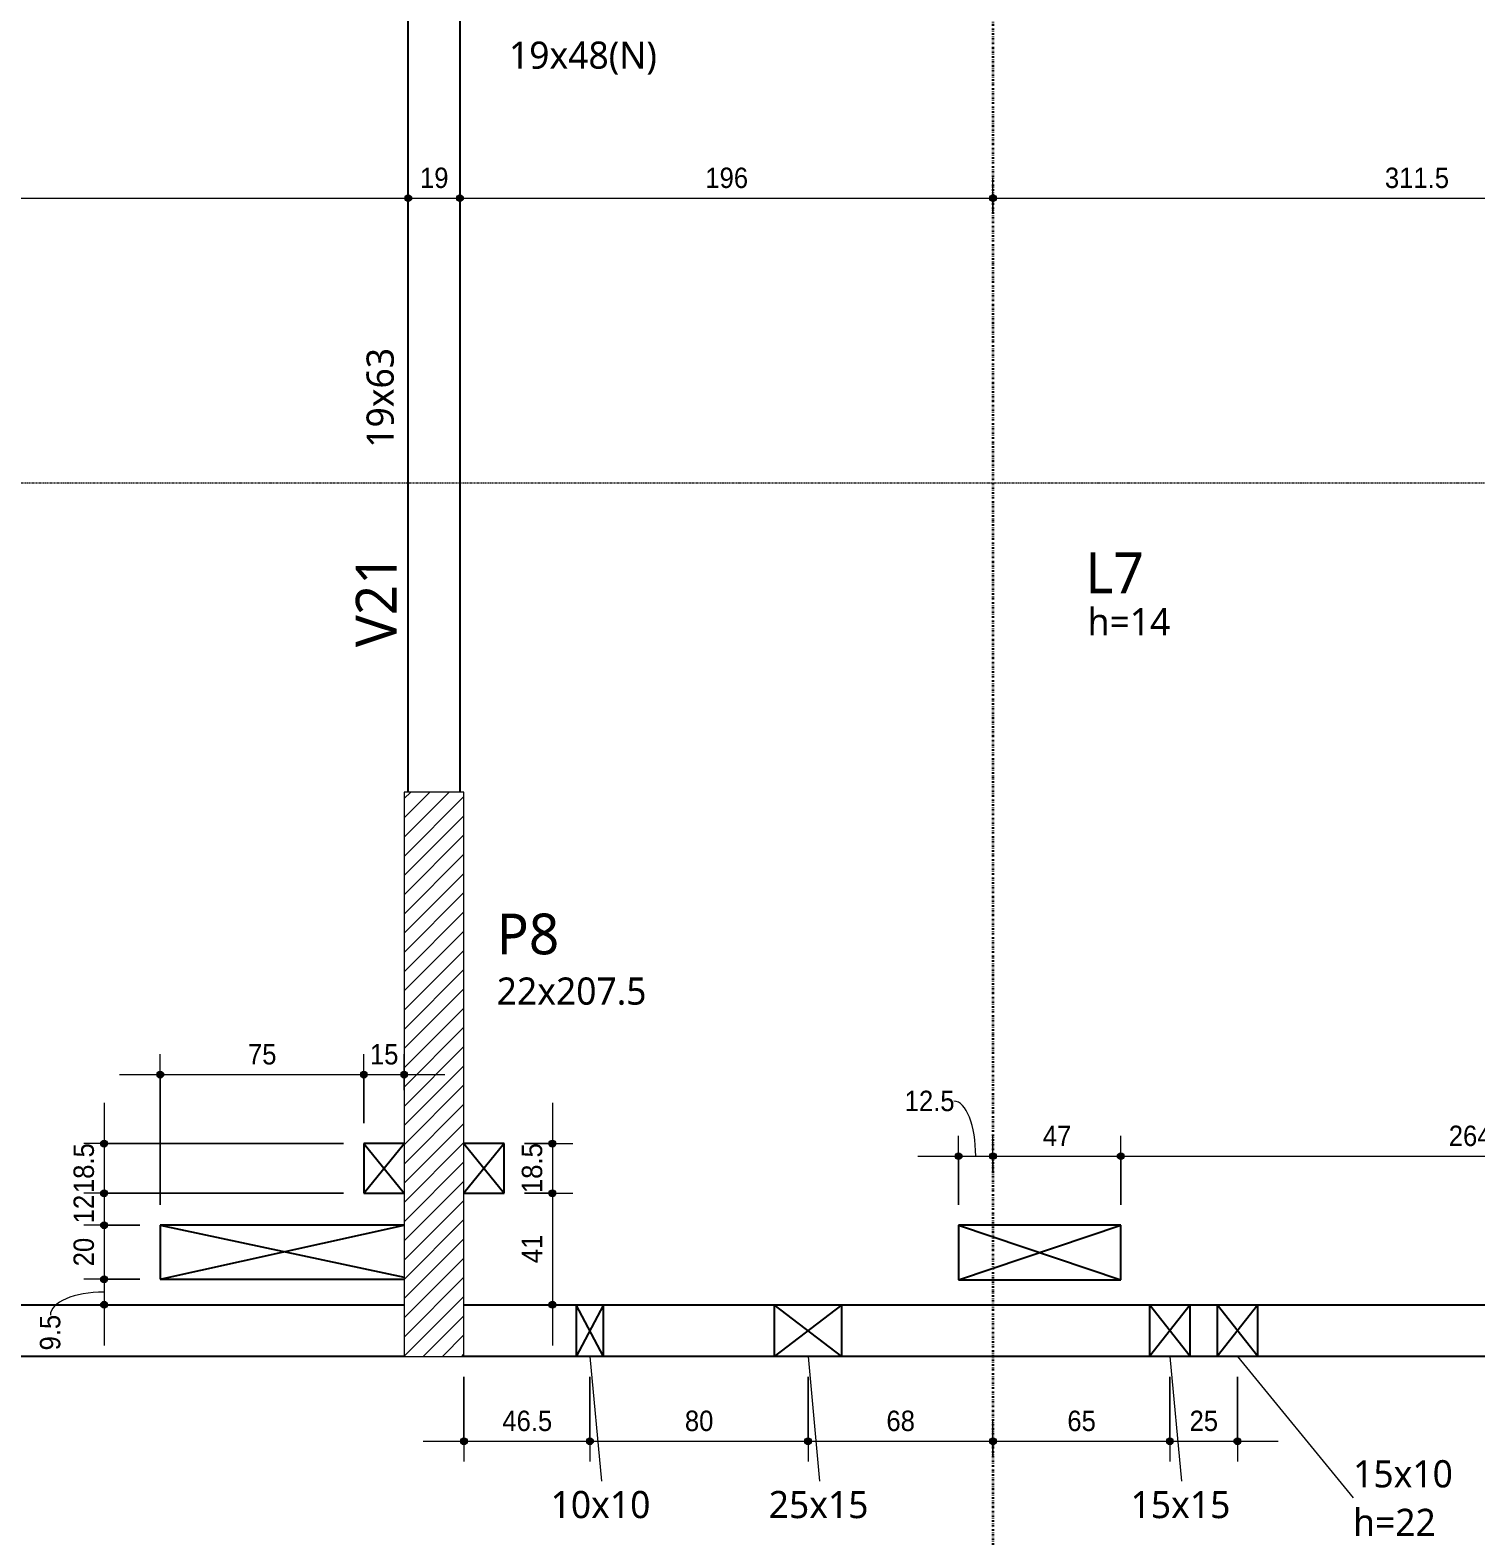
# Model space of a CAD drawing. Header units: centimetres. Extents: x -28 to 30806, y -3196 to 88064.
# Drawn here: x 1635 to 2167, y -93 to 461 of the extents above; entities that cross this region are included whole.
import ezdxf

# ---------------------------------------------------------------- set-up
doc = ezdxf.new("R2010")
doc.units = ezdxf.units.CM
for name, pattern in [('Centro de 6 mm', [1.32, 0.6, -0.24, 0.24, -0.24]), ('Dash dot', [1.5875, 0.635, -0.47625, 0, -0.47625]), ('Traço', [0.635, 0.3175, -0.3175])]:
    doc.linetypes.add(name, pattern=pattern)
for name, color, linetype, lineweight in [('A-ANNO-DIMS', 7, 'Continuous', 9), ('A-ANNO-DIMS-50', 7, 'Continuous', 9), ('A-DETL-GENF', 7, 'Continuous', 18), ('A-DETL-THIN', 7, 'Continuous', 25), ('A-FLOR', 7, 'Continuous', 25), ('A-FLOR-IDEN', 7, 'Continuous', 9), ('A-GENM', 7, 'Continuous', 25), ('A-GENM-HDLN', 7, 'Traço', 18), ('A-GENM-IDEN', 7, 'Continuous', 9), ('G-ANNO-SYMB', 7, 'Continuous', 9), ('S-BEAM', 7, 'Continuous', 25), ('S-BEAM-HDLN', 7, 'Traço', 25), ('S-BEAM-IDEN', 7, 'Continuous', 9), ('S-COLS-IDEN', 7, 'Continuous', 9), ('S-GRID', 7, 'Continuous', 9)]:
    doc.layers.add(name, color=color, linetype=linetype, lineweight=lineweight)
doc.layers.add('A-DETL', color=7, linetype='Continuous', lineweight=18, true_color=0x00a600)
doc.styles.add('Arial', font='arial.ttf', dxfattribs={"width": 0.9, "height": 7.5})
doc.styles.add('Gadugi_1', font='gadugi.ttf', dxfattribs={"height": 10})
doc.styles.add('Gadugi_2', font='gadugi.ttf', dxfattribs={"height": 15})
doc.dimstyles.new('PED_1_5mm_ESQ', dxfattribs={"dimscale": 30.48, "dimtxt": 7.651945, "dimasz": 0.328084, "dimexe": 0.246063, "dimexo": 0.246063, "dimgap": 0.049213, "dimtad": 1, "dimdec": 1, "dimrnd": 0.5, "dimdsep": 46, "dimtxsty": 'Arial', "dimblk1": 'DOTSMALL', "dimblk2": 'DOTSMALL', "dimsah": 1, "dimcen": 0.09, "dimdle": 0.492126, "dimazin": 0, "dimtfac": 1, "dimtdec": 4, "dimtix": 1, "dimtmove": 0, "dimatfit": 3, "dimfxl": 1, "dimtvp": 1, "dimtolj": 1, "dimtzin": 0, "dimarcsym": 2})
doc.dimstyles.new('PED_1_5mm_ESQ_2', dxfattribs={"dimscale": 30.48, "dimtxt": 7.651945, "dimasz": 0.328084, "dimexe": 0.246063, "dimexo": 0.246063, "dimgap": 0.049213, "dimtad": 1, "dimdec": 1, "dimrnd": 0.5, "dimdsep": 46, "dimtxsty": 'Arial', "dimblk1": 'DOTSMALL', "dimblk2": 'DOTSMALL', "dimsah": 1, "dimcen": 0.09, "dimdle": 0.492126, "dimazin": 0, "dimtfac": 1, "dimtdec": 4, "dimtix": 1, "dimtmove": 1, "dimatfit": 3, "dimfxl": 1, "dimtvp": 1, "dimtolj": 1, "dimtzin": 0, "dimarcsym": 2})

# ---------------------------------------------------------------- blocks, each defined once
blk = doc.blocks.new('PED_FURO_RETANGULAR_R04_2020 - 10x10x22-3536245-PL H 001 - FORMA DO BARRILETE')
at = {"layer": 'A-GENM-HDLN'}
for p, q in [((-5, 9.5), (5, -9.5)), ((-5, -9.5), (5, 9.5)), ((-5, -9.5), (-5, 9.5)), ((5, 9.5), (5, -9.5))]:
    blk.add_line(p, q, dxfattribs=at)
blk = doc.blocks.new('PED_FURO_RETANGULAR_R04_2020 - 25x15x29-3618377-PL H 001 - FORMA DO BARRILETE')
at = {"layer": 'A-GENM-HDLN'}
for p, q in [((-12.5, -9.5), (-12.5, 9.5)), ((-12.49, 9.5), (12.49, -9.5)), ((-12.49, -9.5), (12.49, 9.5)), ((12.5, 9.5), (12.5, -9.5))]:
    blk.add_line(p, q, dxfattribs=at)
blk = doc.blocks.new('PED_FURO_RETANGULAR_R04_2020 - 15x15x29-3491205-PL H 001 - FORMA DO BARRILETE')
at = {"layer": 'A-GENM-HDLN'}
for p, q in [((-7.5, 9.5), (7.5, -9.5)), ((-7.5, -9.5), (7.5, 9.5)), ((-7.5, -9.5), (-7.5, 9.5)), ((7.5, 9.5), (7.5, -9.5))]:
    blk.add_line(p, q, dxfattribs=at)
blk = doc.blocks.new('PED_FURO_RETANGULAR_R04_2020 - 15x10x22-3621887-PL H 001 - FORMA DO BARRILETE')
at = {"layer": 'A-GENM-HDLN'}
for p, q in [((-7.5, 9.5), (7.5, -9.5)), ((-7.5, -9.5), (7.5, 9.5)), ((-7.5, -9.5), (-7.5, 9.5)), ((7.5, 9.5), (7.5, -9.5))]:
    blk.add_line(p, q, dxfattribs=at)
blk = doc.blocks.new('DIMBLOCK5-PL H 001 - FORMA DO BARRILETE')
at = {"layer": 'A-ANNO-DIMS-50'}
h = blk.add_hatch(color=256, dxfattribs=at)
edge = h.paths.add_edge_path(flags=0)
edge.add_arc((1266.46, 399.02), 1.25, 0, 360)
h = blk.add_hatch(color=256, dxfattribs=at)
edge = h.paths.add_edge_path(flags=0)
edge.add_arc((1773.96, 399.02), 1.25, 0, 360)
for p, q in [((1266.46, 393.29), (1266.46, 406.52)), ((1773.96, 393.29), (1773.96, 406.52)), ((1266.46, 399.02), (1773.96, 399.02)), ((1266.46, 399.02), (1266.46, 393.29)), ((1773.96, 399.02), (1773.96, 393.29))]:
    blk.add_line(p, q, dxfattribs=at)
for centre in [(1266.46, 399.02), (1773.96, 399.02)]:
    blk.add_circle(centre, 1.25, dxfattribs=at)
at = {"layer": 'A-ANNO-DIMS-50', "color": 0, "insert": (1508.56, 410.26), "char_height": 7.5, "width": 27.9708, "attachment_point": 1, "line_spacing_factor": 0.941778, "style": 'Arial'}
blk.add_mtext('507.5', dxfattribs=at)
blk = doc.blocks.new('_DotSmall')
at = {"color": 0, "linetype": 'ByBlock', "const_width": 0.5}
blk.add_lwpolyline([(-0.0625, 0, 1), (0.0625, 0, 1)], format="xyb", close=True, dxfattribs=at)
blk = doc.blocks.new('DIMBLOCK6-PL H 001 - FORMA DO BARRILETE')
at = {"layer": 'A-ANNO-DIMS-50'}
h = blk.add_hatch(color=256, dxfattribs=at)
edge = h.paths.add_edge_path(flags=0)
edge.add_arc((1773.96, 399.02), 1.25, 0, 360)
h = blk.add_hatch(color=256, dxfattribs=at)
edge = h.paths.add_edge_path(flags=0)
edge.add_arc((1792.96, 399.02), 1.25, 0, 360)
for p, q in [((1773.96, 393.29), (1773.96, 406.52)), ((1792.96, 393.29), (1792.96, 406.52)), ((1773.96, 399.02), (1792.96, 399.02)), ((1773.96, 399.02), (1773.96, 393.29)), ((1792.96, 399.02), (1792.96, 393.29))]:
    blk.add_line(p, q, dxfattribs=at)
for centre in [(1773.96, 399.02), (1792.96, 399.02)]:
    blk.add_circle(centre, 1.25, dxfattribs=at)
at = {"layer": 'A-ANNO-DIMS-50', "color": 0, "insert": (1778.28, 410.26), "char_height": 7.5, "width": 12.4315, "attachment_point": 1, "line_spacing_factor": 0.941778, "style": 'Arial'}
blk.add_mtext('19', dxfattribs=at)
blk = doc.blocks.new('DIMBLOCK7-PL H 001 - FORMA DO BARRILETE')
at = {"layer": 'A-ANNO-DIMS-50'}
h = blk.add_hatch(color=256, dxfattribs=at)
edge = h.paths.add_edge_path(flags=0)
edge.add_arc((1792.96, 399.02), 1.25, 0, 360)
h = blk.add_hatch(color=256, dxfattribs=at)
edge = h.paths.add_edge_path(flags=0)
edge.add_arc((1988.97, 399.02), 1.25, 0, 360)
for p, q in [((1792.96, 393.29), (1792.96, 406.52)), ((1988.97, 393.29), (1988.97, 406.52)), ((1792.96, 399.02), (1988.97, 399.02)), ((1792.96, 399.02), (1792.96, 393.29)), ((1988.97, 399.02), (1988.97, 393.29))]:
    blk.add_line(p, q, dxfattribs=at)
for centre in [(1792.96, 399.02), (1988.97, 399.02)]:
    blk.add_circle(centre, 1.25, dxfattribs=at)
at = {"layer": 'A-ANNO-DIMS-50', "color": 0, "insert": (1883.19, 410.26), "char_height": 7.5, "width": 18.6472, "attachment_point": 1, "line_spacing_factor": 0.941778, "style": 'Arial'}
blk.add_mtext('196', dxfattribs=at)
blk = doc.blocks.new('DIMBLOCK8-PL H 001 - FORMA DO BARRILETE')
at = {"layer": 'A-ANNO-DIMS-50'}
h = blk.add_hatch(color=256, dxfattribs=at)
edge = h.paths.add_edge_path(flags=0)
edge.add_arc((1988.97, 399.02), 1.25, 0, 360)
h = blk.add_hatch(color=256, dxfattribs=at)
edge = h.paths.add_edge_path(flags=0)
edge.add_arc((2300.46, 399.02), 1.25, 0, 360)
for p, q in [((1988.97, 393.29), (1988.97, 406.52)), ((2300.46, 393.29), (2300.46, 406.52)), ((1988.97, 399.02), (2300.46, 399.02)), ((1988.97, 399.02), (1988.97, 393.29)), ((2300.46, 399.02), (2300.46, 393.29))]:
    blk.add_line(p, q, dxfattribs=at)
for centre in [(1988.97, 399.02), (2300.46, 399.02)]:
    blk.add_circle(centre, 1.25, dxfattribs=at)
at = {"layer": 'A-ANNO-DIMS-50', "color": 0, "insert": (2133.06, 410.26), "char_height": 7.5, "width": 27.9708, "attachment_point": 1, "line_spacing_factor": 0.941778, "style": 'Arial'}
blk.add_mtext('311.5', dxfattribs=at)
blk = doc.blocks.new('DIMBLOCK88-PL H 001 - FORMA DO BARRILETE')
at = {"layer": 'A-ANNO-DIMS-50'}
h = blk.add_hatch(color=256, dxfattribs=at)
edge = h.paths.add_edge_path(flags=0)
edge.add_arc((1794.46, -58.05), 1.25, 0, 360)
h = blk.add_hatch(color=256, dxfattribs=at)
edge = h.paths.add_edge_path(flags=0)
edge.add_arc((1840.76, -58.05), 1.25, 0, 360)
for p, q in [((1794.46, -34.37), (1794.46, -65.55)), ((1794.46, -58.05), (1794.46, -34.37)), ((1840.76, -34.38), (1840.76, -65.55)), ((1840.76, -58.05), (1840.76, -34.38)), ((1779.46, -58.05), (1840.76, -58.05))]:
    blk.add_line(p, q, dxfattribs=at)
for centre in [(1794.46, -58.05), (1840.76, -58.05)]:
    blk.add_circle(centre, 1.25, dxfattribs=at)
at = {"layer": 'A-ANNO-DIMS-50', "color": 0, "insert": (1808.55, -46.81), "char_height": 7.5, "width": 21.7551, "attachment_point": 1, "line_spacing_factor": 0.941778, "style": 'Arial'}
blk.add_mtext('46.5', dxfattribs=at)
blk = doc.blocks.new('DIMBLOCK89-PL H 001 - FORMA DO BARRILETE')
at = {"layer": 'A-ANNO-DIMS-50'}
h = blk.add_hatch(color=256, dxfattribs=at)
edge = h.paths.add_edge_path(flags=0)
edge.add_arc((1840.76, -58.05), 1.25, 0, 360)
h = blk.add_hatch(color=256, dxfattribs=at)
edge = h.paths.add_edge_path(flags=0)
edge.add_arc((1920.95, -58.05), 1.25, 0, 360)
for p, q in [((1840.76, -34.38), (1840.76, -65.55)), ((1840.76, -58.05), (1840.76, -34.38)), ((1920.95, -34.38), (1920.95, -65.55)), ((1920.95, -58.05), (1920.95, -34.38)), ((1840.76, -58.05), (1920.95, -58.05))]:
    blk.add_line(p, q, dxfattribs=at)
for centre in [(1840.76, -58.05), (1920.95, -58.05)]:
    blk.add_circle(centre, 1.25, dxfattribs=at)
at = {"layer": 'A-ANNO-DIMS-50', "color": 0, "insert": (1875.68, -46.81), "char_height": 7.5, "width": 12.4315, "attachment_point": 1, "line_spacing_factor": 0.941778, "style": 'Arial'}
blk.add_mtext('80', dxfattribs=at)
blk = doc.blocks.new('DIMBLOCK90-PL H 001 - FORMA DO BARRILETE')
at = {"layer": 'A-ANNO-DIMS-50'}
h = blk.add_hatch(color=256, dxfattribs=at)
edge = h.paths.add_edge_path(flags=0)
edge.add_arc((1920.95, -58.05), 1.25, 0, 360)
h = blk.add_hatch(color=256, dxfattribs=at)
edge = h.paths.add_edge_path(flags=0)
edge.add_arc((1988.97, -58.05), 1.25, 0, 360)
for p, q in [((1920.95, -34.38), (1920.95, -65.55)), ((1920.95, -58.05), (1920.95, -34.38)), ((1988.97, -63.78), (1988.97, -50.55)), ((1920.95, -58.05), (1988.97, -58.05)), ((1988.97, -58.05), (1988.97, -63.78))]:
    blk.add_line(p, q, dxfattribs=at)
for centre in [(1920.95, -58.05), (1988.97, -58.05)]:
    blk.add_circle(centre, 1.25, dxfattribs=at)
at = {"layer": 'A-ANNO-DIMS-50', "color": 0, "insert": (1949.78, -46.81), "char_height": 7.5, "width": 12.4315, "attachment_point": 1, "line_spacing_factor": 0.941778, "style": 'Arial'}
blk.add_mtext('68', dxfattribs=at)
blk = doc.blocks.new('DIMBLOCK91-PL H 001 - FORMA DO BARRILETE')
at = {"layer": 'A-ANNO-DIMS-50'}
h = blk.add_hatch(color=256, dxfattribs=at)
edge = h.paths.add_edge_path(flags=0)
edge.add_arc((1988.97, -58.05), 1.25, 0, 360)
h = blk.add_hatch(color=256, dxfattribs=at)
edge = h.paths.add_edge_path(flags=0)
edge.add_arc((2054, -58.05), 1.25, 0, 360)
for p, q in [((2054, -34.38), (2054, -65.55)), ((2054, -58.05), (2054, -34.38)), ((1988.97, -63.78), (1988.97, -50.55)), ((1988.97, -58.05), (2054, -58.05)), ((1988.97, -58.05), (1988.97, -63.78))]:
    blk.add_line(p, q, dxfattribs=at)
for centre in [(1988.97, -58.05), (2054, -58.05)]:
    blk.add_circle(centre, 1.25, dxfattribs=at)
at = {"layer": 'A-ANNO-DIMS-50', "color": 0, "insert": (2016.31, -46.81), "char_height": 7.5, "width": 12.4315, "attachment_point": 1, "line_spacing_factor": 0.941778, "style": 'Arial'}
blk.add_mtext('65', dxfattribs=at)
blk = doc.blocks.new('DIMBLOCK92-PL H 001 - FORMA DO BARRILETE')
at = {"layer": 'A-ANNO-DIMS-50'}
h = blk.add_hatch(color=256, dxfattribs=at)
edge = h.paths.add_edge_path(flags=0)
edge.add_arc((2054, -58.05), 1.25, 0, 360)
h = blk.add_hatch(color=256, dxfattribs=at)
edge = h.paths.add_edge_path(flags=0)
edge.add_arc((2078.84, -58.05), 1.25, 0, 360)
for p, q in [((2054, -34.38), (2054, -65.55)), ((2054, -58.05), (2054, -34.38)), ((2078.84, -34.38), (2078.84, -65.55)), ((2078.84, -58.05), (2078.84, -34.38)), ((2054, -58.05), (2093.84, -58.05))]:
    blk.add_line(p, q, dxfattribs=at)
for centre in [(2054, -58.05), (2078.84, -58.05)]:
    blk.add_circle(centre, 1.25, dxfattribs=at)
at = {"layer": 'A-ANNO-DIMS-50', "color": 0, "insert": (2061.24, -46.81), "char_height": 7.5, "width": 12.4315, "attachment_point": 1, "line_spacing_factor": 0.941778, "style": 'Arial'}
blk.add_mtext('25', dxfattribs=at)
blk = doc.blocks.new('DIMBLOCK93-PL H 001 - FORMA DO BARRILETE')
at = {"layer": 'A-ANNO-DIMS-50'}
h = blk.add_hatch(color=256, dxfattribs=at)
edge = h.paths.add_edge_path(flags=0)
edge.add_arc((1662.13, 51.37), 1.25, 0, 360)
h = blk.add_hatch(color=256, dxfattribs=at)
edge = h.paths.add_edge_path(flags=0)
edge.add_arc((1662.13, 33.12), 1.25, 0, 360)
for p, q in [((1662.13, 66.37), (1662.13, 33.12)), ((1750.14, 51.37), (1654.63, 51.37)), ((1662.13, 51.37), (1750.14, 51.37)), ((1750.14, 33.12), (1654.63, 33.12)), ((1662.13, 33.12), (1750.14, 33.12))]:
    blk.add_line(p, q, dxfattribs=at)
for centre in [(1662.13, 51.37), (1662.13, 33.12)]:
    blk.add_circle(centre, 1.25, dxfattribs=at)
at = {"layer": 'A-ANNO-DIMS-50', "color": 0, "insert": (1650.89, 33.18), "char_height": 7.5, "width": 21.7551, "attachment_point": 1, "rotation": 90, "line_spacing_factor": 0.941778, "style": 'Arial'}
blk.add_mtext('18.5', dxfattribs=at)
blk = doc.blocks.new('DIMBLOCK94-PL H 001 - FORMA DO BARRILETE')
at = {"layer": 'A-ANNO-DIMS-50'}
h = blk.add_hatch(color=256, dxfattribs=at)
edge = h.paths.add_edge_path(flags=0)
edge.add_arc((1662.13, 33.12), 1.25, 0, 360)
h = blk.add_hatch(color=256, dxfattribs=at)
edge = h.paths.add_edge_path(flags=0)
edge.add_arc((1662.13, 21.37), 1.25, 0, 360)
for p, q in [((1750.14, 33.12), (1654.63, 33.12)), ((1662.13, 33.12), (1662.13, 21.37)), ((1662.13, 33.12), (1750.14, 33.12)), ((1675.27, 21.37), (1654.63, 21.37)), ((1662.13, 21.37), (1675.27, 21.37))]:
    blk.add_line(p, q, dxfattribs=at)
for centre in [(1662.13, 33.12), (1662.13, 21.37)]:
    blk.add_circle(centre, 1.25, dxfattribs=at)
at = {"layer": 'A-ANNO-DIMS-50', "color": 0, "insert": (1650.89, 22.06), "char_height": 7.5, "width": 12.4315, "attachment_point": 1, "rotation": 90, "line_spacing_factor": 0.941778, "style": 'Arial'}
blk.add_mtext('12', dxfattribs=at)
blk = doc.blocks.new('DIMBLOCK95-PL H 001 - FORMA DO BARRILETE')
at = {"layer": 'A-ANNO-DIMS-50'}
h = blk.add_hatch(color=256, dxfattribs=at)
edge = h.paths.add_edge_path(flags=0)
edge.add_arc((1662.13, 21.37), 1.25, 0, 360)
h = blk.add_hatch(color=256, dxfattribs=at)
edge = h.paths.add_edge_path(flags=0)
edge.add_arc((1662.13, 1.49), 1.25, 0, 360)
for p, q in [((1675.27, 21.37), (1654.63, 21.37)), ((1662.13, 21.37), (1662.13, 1.49)), ((1662.13, 21.37), (1675.27, 21.37)), ((1675.27, 1.49), (1654.63, 1.49)), ((1662.13, 1.49), (1675.27, 1.49))]:
    blk.add_line(p, q, dxfattribs=at)
for centre in [(1662.13, 21.37), (1662.13, 1.49)]:
    blk.add_circle(centre, 1.25, dxfattribs=at)
at = {"layer": 'A-ANNO-DIMS-50', "color": 0, "insert": (1650.89, 6.25), "char_height": 7.5, "width": 12.4315, "attachment_point": 1, "rotation": 90, "line_spacing_factor": 0.941778, "style": 'Arial'}
blk.add_mtext('20', dxfattribs=at)
blk = doc.blocks.new('DIMBLOCK96-PL H 001 - FORMA DO BARRILETE')
at = {"layer": 'A-ANNO-DIMS-50'}
h = blk.add_hatch(color=256, dxfattribs=at)
edge = h.paths.add_edge_path(flags=0)
edge.add_arc((1662.13, 1.49), 1.25, 0, 360)
h = blk.add_hatch(color=256, dxfattribs=at)
edge = h.paths.add_edge_path(flags=0)
edge.add_arc((1662.13, -7.88), 1.25, 0, 360)
for p, q in [((1675.27, 1.49), (1654.63, 1.49)), ((1662.13, 1.49), (1662.13, -22.88)), ((1662.13, 1.49), (1675.27, 1.49)), ((1656.4, -7.88), (1669.63, -7.88)), ((1662.13, -7.88), (1656.4, -7.88))]:
    blk.add_line(p, q, dxfattribs=at)
for centre in [(1662.13, 1.49), (1662.13, -7.88)]:
    blk.add_circle(centre, 1.25, dxfattribs=at)
blk.add_ellipse((1662.13, -11.72), major_axis=(-19.75, 0), ratio=0.431783, start_param=4.712389, end_param=6.283185, dxfattribs=at)
at = {"layer": 'A-ANNO-DIMS-50', "color": 0, "insert": (1638.53, -24.67), "char_height": 7.5, "width": 15.5393, "attachment_point": 1, "rotation": 90, "line_spacing_factor": 0.941778, "style": 'Arial'}
blk.add_mtext('9.5', dxfattribs=at)
blk = doc.blocks.new('DIMBLOCK97-PL H 001 - FORMA DO BARRILETE')
at = {"layer": 'A-ANNO-DIMS-50'}
h = blk.add_hatch(color=256, dxfattribs=at)
edge = h.paths.add_edge_path(flags=0)
edge.add_arc((1682.77, 76.76), 1.25, 0, 360)
h = blk.add_hatch(color=256, dxfattribs=at)
edge = h.paths.add_edge_path(flags=0)
edge.add_arc((1757.64, 76.76), 1.25, 0, 360)
for p, q in [((1682.77, 28.87), (1682.77, 84.26)), ((1757.64, 58.87), (1757.64, 84.26)), ((1667.77, 76.76), (1757.64, 76.76)), ((1682.77, 76.76), (1682.77, 28.87)), ((1757.64, 76.76), (1757.64, 58.87))]:
    blk.add_line(p, q, dxfattribs=at)
for centre in [(1682.77, 76.76), (1757.64, 76.76)]:
    blk.add_circle(centre, 1.25, dxfattribs=at)
at = {"layer": 'A-ANNO-DIMS-50', "color": 0, "insert": (1715.03, 87.99), "char_height": 7.5, "width": 12.4315, "attachment_point": 1, "line_spacing_factor": 0.941778, "style": 'Arial'}
blk.add_mtext('75', dxfattribs=at)
blk = doc.blocks.new('DIMBLOCK98-PL H 001 - FORMA DO BARRILETE')
at = {"layer": 'A-ANNO-DIMS-50'}
h = blk.add_hatch(color=256, dxfattribs=at)
edge = h.paths.add_edge_path(flags=0)
edge.add_arc((1757.64, 76.76), 1.25, 0, 360)
h = blk.add_hatch(color=256, dxfattribs=at)
edge = h.paths.add_edge_path(flags=0)
edge.add_arc((1772.46, 76.76), 1.25, 0, 360)
for p, q in [((1757.64, 58.87), (1757.64, 84.26)), ((1772.46, 71.02), (1772.46, 84.26)), ((1757.64, 76.76), (1787.46, 76.76)), ((1757.64, 76.76), (1757.64, 58.87)), ((1772.46, 76.76), (1772.46, 71.02))]:
    blk.add_line(p, q, dxfattribs=at)
for centre in [(1757.64, 76.76), (1772.46, 76.76)]:
    blk.add_circle(centre, 1.25, dxfattribs=at)
at = {"layer": 'A-ANNO-DIMS-50', "color": 0, "insert": (1759.87, 87.99), "char_height": 7.5, "width": 12.4315, "attachment_point": 1, "line_spacing_factor": 0.941778, "style": 'Arial'}
blk.add_mtext('15', dxfattribs=at)
blk = doc.blocks.new('DIMBLOCK99-PL H 001 - FORMA DO BARRILETE')
at = {"layer": 'A-ANNO-DIMS-50'}
h = blk.add_hatch(color=256, dxfattribs=at)
edge = h.paths.add_edge_path(flags=0)
edge.add_arc((1826.95, 51.37), 1.25, 0, 360)
h = blk.add_hatch(color=256, dxfattribs=at)
edge = h.paths.add_edge_path(flags=0)
edge.add_arc((1826.95, 33.12), 1.25, 0, 360)
for p, q in [((1826.95, 66.37), (1826.95, 33.12)), ((1816.77, 51.37), (1834.45, 51.37)), ((1826.95, 51.37), (1816.77, 51.37)), ((1816.77, 33.12), (1834.45, 33.12)), ((1826.95, 33.12), (1816.77, 33.12))]:
    blk.add_line(p, q, dxfattribs=at)
for centre in [(1826.95, 51.37), (1826.95, 33.12)]:
    blk.add_circle(centre, 1.25, dxfattribs=at)
at = {"layer": 'A-ANNO-DIMS-50', "color": 0, "insert": (1815.71, 33.18), "char_height": 7.5, "width": 21.7551, "attachment_point": 1, "rotation": 90, "line_spacing_factor": 0.941778, "style": 'Arial'}
blk.add_mtext('18.5', dxfattribs=at)
blk = doc.blocks.new('DIMBLOCK100-PL H 001 - FORMA DO BARRILETE')
at = {"layer": 'A-ANNO-DIMS-50'}
h = blk.add_hatch(color=256, dxfattribs=at)
edge = h.paths.add_edge_path(flags=0)
edge.add_arc((1826.95, 33.12), 1.25, 0, 360)
h = blk.add_hatch(color=256, dxfattribs=at)
edge = h.paths.add_edge_path(flags=0)
edge.add_arc((1826.95, -7.88), 1.25, 0, 360)
for p, q in [((1816.77, 33.12), (1834.45, 33.12)), ((1826.95, 33.12), (1816.77, 33.12)), ((1826.95, 33.12), (1826.95, -22.88)), ((1821.22, -7.88), (1834.45, -7.88)), ((1826.95, -7.88), (1821.22, -7.88))]:
    blk.add_line(p, q, dxfattribs=at)
for centre in [(1826.95, 33.12), (1826.95, -7.88)]:
    blk.add_circle(centre, 1.25, dxfattribs=at)
at = {"layer": 'A-ANNO-DIMS-50', "color": 0, "insert": (1815.71, 7.44), "char_height": 7.5, "width": 12.4315, "attachment_point": 1, "rotation": 90, "line_spacing_factor": 0.941778, "style": 'Arial'}
blk.add_mtext('41', dxfattribs=at)
blk = doc.blocks.new('DIMBLOCK101-PL H 001 - FORMA DO BARRILETE')
at = {"layer": 'A-ANNO-DIMS-50'}
h = blk.add_hatch(color=256, dxfattribs=at)
edge = h.paths.add_edge_path(flags=0)
edge.add_arc((1976.32, 46.76), 1.25, 0, 360)
h = blk.add_hatch(color=256, dxfattribs=at)
edge = h.paths.add_edge_path(flags=0)
edge.add_arc((1988.97, 46.76), 1.25, 0, 360)
for p, q in [((1976.32, 28.86), (1976.32, 54.26)), ((1988.97, 41.02), (1988.97, 54.26)), ((1961.32, 46.76), (1988.97, 46.76)), ((1976.32, 46.76), (1976.32, 28.86)), ((1988.97, 46.76), (1988.97, 41.02))]:
    blk.add_line(p, q, dxfattribs=at)
for centre in [(1976.32, 46.76), (1988.97, 46.76)]:
    blk.add_circle(centre, 1.25, dxfattribs=at)
blk.add_ellipse((1974.62, 46.76), major_axis=(0, 20.22), ratio=0.396556, start_param=4.712389, end_param=6.283185, dxfattribs=at)
at = {"layer": 'A-ANNO-DIMS-50', "color": 0, "insert": (1956.49, 70.83), "char_height": 7.5, "width": 21.7551, "attachment_point": 1, "line_spacing_factor": 0.941778, "style": 'Arial'}
blk.add_mtext('12.5', dxfattribs=at)
blk = doc.blocks.new('DIMBLOCK102-PL H 001 - FORMA DO BARRILETE')
at = {"layer": 'A-ANNO-DIMS-50'}
h = blk.add_hatch(color=256, dxfattribs=at)
edge = h.paths.add_edge_path(flags=0)
edge.add_arc((1988.97, 46.76), 1.25, 0, 360)
h = blk.add_hatch(color=256, dxfattribs=at)
edge = h.paths.add_edge_path(flags=0)
edge.add_arc((2035.95, 46.76), 1.25, 0, 360)
for p, q in [((1988.97, 41.02), (1988.97, 54.26)), ((2035.95, 28.86), (2035.95, 54.26)), ((1988.97, 46.76), (2035.95, 46.76)), ((1988.97, 46.76), (1988.97, 41.02)), ((2035.95, 46.76), (2035.95, 28.86))]:
    blk.add_line(p, q, dxfattribs=at)
for centre in [(1988.97, 46.76), (2035.95, 46.76)]:
    blk.add_circle(centre, 1.25, dxfattribs=at)
at = {"layer": 'A-ANNO-DIMS-50', "color": 0, "insert": (2007.28, 57.99), "char_height": 7.5, "width": 12.4315, "attachment_point": 1, "line_spacing_factor": 0.941778, "style": 'Arial'}
blk.add_mtext('47', dxfattribs=at)
blk = doc.blocks.new('DIMBLOCK103-PL H 001 - FORMA DO BARRILETE')
at = {"layer": 'A-ANNO-DIMS-50'}
h = blk.add_hatch(color=256, dxfattribs=at)
edge = h.paths.add_edge_path(flags=0)
edge.add_arc((2035.95, 46.76), 1.25, 0, 360)
h = blk.add_hatch(color=256, dxfattribs=at)
edge = h.paths.add_edge_path(flags=0)
edge.add_arc((2300.46, 46.76), 1.25, 0, 360)
for p, q in [((2035.95, 28.86), (2035.95, 54.26)), ((2300.46, 41.02), (2300.46, 54.26)), ((2035.95, 46.76), (2315.46, 46.76)), ((2035.95, 46.76), (2035.95, 28.86)), ((2300.46, 46.76), (2300.46, 41.02))]:
    blk.add_line(p, q, dxfattribs=at)
for centre in [(2035.95, 46.76), (2300.46, 46.76)]:
    blk.add_circle(centre, 1.25, dxfattribs=at)
at = {"layer": 'A-ANNO-DIMS-50', "color": 0, "insert": (2156.55, 57.99), "char_height": 7.5, "width": 27.9708, "attachment_point": 1, "line_spacing_factor": 0.941778, "style": 'Arial'}
blk.add_mtext('264.5', dxfattribs=at)

msp = doc.modelspace()

# ---------------------------------------------------------------- hatches: boundary and pattern name
at = {"layer": 'A-DETL-GENF', "true_color": 0x808080}
h = msp.add_hatch(dxfattribs=at)
h.set_pattern_fill('FP_1', color=8, style=0, pattern_type=2)
h.set_pattern_definition([(45, (2647.826, 0), (-3.535534, 3.535534), [])])
h.paths.add_polyline_path([(1425.96, -421.88), (1425.96, -181.88), (1406.96, -181.88), (1406.96, -421.88)], flags=0)
h.paths.add_polyline_path([(2124.96, -421.88), (2143.96, -421.88), (2143.96, -181.88), (2124.96, -181.88), (2124.96, -338.86)], flags=0)
h.paths.add_polyline_path([(1794.46, -26.88), (1794.46, 180.65), (1772.46, 180.63), (1772.46, -26.88), (1792.96, -26.88)], flags=0)

# ---------------------------------------------------------------- linework, layer by layer
at = {"layer": 'A-DETL', "color": 7}
for p, q in [((1794.46, 180.65), (1772.46, 180.65)), ((1772.46, 180.65), (1772.46, -26.88)), ((1794.46, -26.88), (1794.46, 180.65)), ((1772.46, -26.88), (1794.46, -26.88))]:
    msp.add_line(p, q, dxfattribs=at)
at = {"layer": 'A-DETL-THIN'}
for p, q in [((1757.64, 33.12), (1772.46, 51.37)), ((1757.64, 51.37), (1772.46, 33.12)), ((1809.27, 51.37), (1794.45, 33.12)), ((1794.46, 51.37), (1809.27, 33.13)), ((1682.77, 1.49), (1772.46, 21.37)), ((1682.77, 21.37), (1772.46, 2.31)), ((1976.32, 21.36), (2035.95, 1.28)), ((1976.32, 1.28), (2035.95, 21.36)), ((1845.76, -7.88), (1835.76, -26.88)), ((1845.76, -26.88), (1835.76, -7.88)), ((1933.45, -7.88), (1908.45, -26.88)), ((1933.45, -26.88), (1908.45, -7.88)), ((2061.5, -7.88), (2046.5, -26.88)), ((2061.5, -26.88), (2046.5, -7.88)), ((2086.34, -7.88), (2071.34, -26.88)), ((2086.34, -26.88), (2071.34, -7.88))]:
    msp.add_line(p, q, dxfattribs=at)
at = {"layer": 'A-FLOR'}
for p, q in [((1772.46, 51.37), (1757.64, 51.37)), ((1757.64, 51.37), (1757.64, 33.12)), ((1809.27, 51.37), (1794.46, 51.37)), ((1809.27, 33.12), (1809.27, 51.37)), ((1757.64, 33.12), (1772.46, 33.12)), ((1794.46, 33.12), (1809.27, 33.12)), ((1772.46, 21.37), (1682.77, 21.37)), ((1682.77, 21.37), (1682.77, 1.49)), ((2035.95, 21.36), (1976.32, 21.36)), ((1976.32, 21.36), (1976.32, 1.28)), ((2035.95, 1.28), (2035.95, 21.36)), ((1682.77, 1.49), (1772.46, 1.49)), ((1976.32, 1.28), (2035.95, 1.28))]:
    msp.add_line(p, q, dxfattribs=at)
at = {"layer": 'A-GENM-IDEN'}
for p, q in [((1840.76, -26.88), (1845.01, -72.78)), ((1920.95, -26.88), (1925.2, -72.78)), ((2054, -26.88), (2058.26, -72.78)), ((2078.84, -26.88), (2121.38, -78.83))]:
    msp.add_line(p, q, dxfattribs=at)
at = {"layer": 'G-ANNO-SYMB', "linetype": 'Centro de 6 mm'}
msp.add_line((777.66, 294.37), (4106.64, 294.37), dxfattribs=at)
at = {"layer": 'S-BEAM'}
for p, q in [((1773.96, 180.65), (1773.96, 485.65)), ((1792.96, 485.65), (1792.96, 180.65)), ((1268.96, -7.88), (1772.46, -7.88)), ((1794.46, -7.88), (2300.46, -7.88)), ((1772.46, -26.88), (1268.96, -26.88)), ((2300.46, -26.88), (1794.46, -26.88))]:
    msp.add_line(p, q, dxfattribs=at)
at = {"layer": 'S-BEAM-HDLN', "linetype": 'Continuous'}
for p, q in [((1835.76, -7.88), (1835.76, -26.88)), ((1845.76, -26.88), (1845.76, -7.88)), ((1908.45, -7.88), (1908.45, -26.88)), ((1933.45, -26.88), (1933.45, -7.88)), ((2046.5, -7.88), (2046.5, -26.88)), ((2061.5, -26.88), (2061.5, -7.88)), ((2071.34, -7.88), (2071.34, -26.88)), ((2086.34, -26.88), (2086.34, -7.88))]:
    msp.add_line(p, q, dxfattribs=at)
at = {"layer": 'S-GRID', "color": 6, "linetype": 'Dash dot', "lineweight": 35, "true_color": 0xff00ff}
msp.add_line((1988.97, 989.57), (1988.97, -1018.23), dxfattribs=at)

# ---------------------------------------------------------------- block references
at = {"layer": 'A-GENM', "linetype": 'Traço', "lineweight": 18, "rotation": 180}
for name, p in [('PED_FURO_RETANGULAR_R04_2020 - 10x10x22-3536245-PL H 001 - FORMA DO BARRILETE', (1840.76, -17.38)), ('PED_FURO_RETANGULAR_R04_2020 - 25x15x29-3618377-PL H 001 - FORMA DO BARRILETE', (1920.95, -17.38)), ('PED_FURO_RETANGULAR_R04_2020 - 15x15x29-3491205-PL H 001 - FORMA DO BARRILETE', (2054, -17.38)), ('PED_FURO_RETANGULAR_R04_2020 - 15x10x22-3621887-PL H 001 - FORMA DO BARRILETE', (2078.84, -17.38))]:
    msp.add_blockref(name, p, dxfattribs=at)

# ---------------------------------------------------------------- texts
at = {"layer": 'A-FLOR-IDEN', "attachment_point": 1}
for s, insert, char_height, width, style in [('L7', (2023, 268.77), 15, 26.0548, 'Gadugi_2'), ('h=14', (2023.78, 248.29), 10, 39.6835, 'Gadugi_1')]:
    msp.add_mtext(s, dxfattribs=dict(at, insert=insert, char_height=char_height, width=width, style=style))
at = {"layer": 'A-GENM-IDEN', "char_height": 10, "attachment_point": 1, "style": 'Gadugi_1'}
for s, insert, width in [('15x10', (2121.38, -65.03), 44.8945), ('10x10', (1826.31, -76.34), 44.8945), ('25x15', (1906.5, -76.34), 44.8945), ('15x15', (2039.56, -76.34), 44.8945), ('h=22', (2121.38, -82.89), 39.6835)]:
    msp.add_mtext(s, dxfattribs=dict(at, insert=insert, width=width))
at = {"layer": 'S-BEAM-IDEN', "attachment_point": 1, "rotation": 90}
for s, insert, char_height, width, style in [('19x63', (1758.62, 307.26), 10, 44.8945, 'Gadugi_1'), ('V21', (1754.69, 233.96), 15, 44.0928, 'Gadugi_2')]:
    msp.add_mtext(s, dxfattribs=dict(at, insert=insert, char_height=char_height, width=width, style=style))
at = {"layer": 'S-COLS-IDEN', "attachment_point": 1}
for s, insert, char_height, width, style in [('19x48(N)', (1810.99, 456.62), 10, 68.1434, 'Gadugi_1'), ('P8', (1806.49, 135.96), 15, 28.4599, 'Gadugi_2'), ('22x207.5', (1806.49, 112.47), 10, 66.9409, 'Gadugi_1')]:
    msp.add_mtext(s, dxfattribs=dict(at, insert=insert, char_height=char_height, width=width, style=style))

# ---------------------------------------------------------------- dimensions: what is measured, and where the dimension line sits
at = {"layer": 'A-ANNO-DIMS'}
for base, p1, p2, override, picture, middle in [((1773.96, 399.02), (1266.46, 400.79), (1773.96, 400.79), {"dimpost": '<>', "dimfxl": 507.500009}, 'DIMBLOCK5-PL H 001 - FORMA DO BARRILETE', (1520.21, 404.35)), ((1792.96, 399.02), (1773.96, 400.79), (1792.96, 400.79), {"dimpost": '<>', "dimfxl": 19}, 'DIMBLOCK6-PL H 001 - FORMA DO BARRILETE', (1783.46, 404.35)), ((1988.97, 399.02), (1792.96, 400.79), (1988.97, 400.79), {"dimpost": '<>', "dimfxl": 196.00452}, 'DIMBLOCK7-PL H 001 - FORMA DO BARRILETE', (1890.96, 404.35)), ((2300.46, 399.02), (1988.97, 400.79), (2300.46, 400.79), {"dimpost": '<>', "dimfxl": 311.49548}, 'DIMBLOCK8-PL H 001 - FORMA DO BARRILETE', (2144.71, 404.35)), ((1757.64, 76.76), (1682.77, 21.37), (1757.64, 51.37), {"dimpost": '<>', "dimfxl": 80.654907}, 'DIMBLOCK97-PL H 001 - FORMA DO BARRILETE', (1720.21, 82.07)), ((1772.46, 76.76), (1757.64, 51.37), (1772.46, 78.52), {"dimpost": '<>', "dimfxl": 30.935163}, 'DIMBLOCK98-PL H 001 - FORMA DO BARRILETE', (1765.05, 82.09)), ((2035.95, 46.76), (1988.97, 48.52), (2035.95, 21.36), {"dimpost": '<>', "dimfxl": 54.268981}, 'DIMBLOCK102-PL H 001 - FORMA DO BARRILETE', (2012.46, 52.01)), ((2300.46, 46.76), (2035.95, 21.36), (2300.46, 48.52), {"dimpost": '<>', "dimfxl": 265.902879}, 'DIMBLOCK103-PL H 001 - FORMA DO BARRILETE', (2168.21, 52.09)), ((1840.76, -58.05), (1794.46, -26.87), (1840.76, -26.88), {"dimpost": '<>', "dimfxl": 46.301631}, 'DIMBLOCK88-PL H 001 - FORMA DO BARRILETE', (1817.61, -52.72)), ((1920.95, -58.05), (1840.76, -26.88), (1920.95, -26.88), {"dimpost": '<>', "dimfxl": 80.186039}, 'DIMBLOCK89-PL H 001 - FORMA DO BARRILETE', (1880.86, -52.72)), ((1988.97, -58.05), (1920.95, -26.88), (1988.97, -56.28), {"dimpost": '<>', "dimfxl": 74.098275}, 'DIMBLOCK90-PL H 001 - FORMA DO BARRILETE', (1954.96, -52.72)), ((2054, -58.05), (1988.97, -56.28), (2054, -26.88), {"dimpost": '<>', "dimfxl": 71.374144}, 'DIMBLOCK91-PL H 001 - FORMA DO BARRILETE', (2021.49, -52.72)), ((2078.84, -58.05), (2054, -26.88), (2078.84, -26.88), {"dimpost": '<>', "dimfxl": 24.838543}, 'DIMBLOCK92-PL H 001 - FORMA DO BARRILETE', (2066.42, -52.72))]:
    dim = msp.add_linear_dim(base=base, p1=p1, p2=p2, dimstyle='PED_1_5mm_ESQ', override=override, dxfattribs=at)
    dim.commit()
    dim.dimension.update_dxf_attribs({"geometry": picture, "text_midpoint": middle})
dim = msp.add_linear_dim(base=(1988.966, 46.7563), p1=(1976.3181, 21.3637), p2=(1988.966, 48.524), dimstyle='PED_1_5mm_ESQ_2', override={"dimpost": '<>', "dimfxl": 29.960874}, dxfattribs=at)
dim.commit()
dim.dimension.update_dxf_attribs({"geometry": 'DIMBLOCK101-PL H 001 - FORMA DO BARRILETE', "text_midpoint": (1967.3701, 65.8318), "dimtype": 160})
for base, p1, p2, override, picture, middle in [((1662.1272464, 33.11906859), (1757.64286464, 51.36906859), (1757.64286464, 33.11906859), {"dimpost": '<>', "dimfxl": 18.25}, 'DIMBLOCK93-PL H 001 - FORMA DO BARRILETE', (1656.79794897, 42.24406859)), ((1826.94946898, 33.11906859), (1809.26821986, 51.36906859), (1809.26821986, 33.11906859), {"dimpost": '<>', "dimfxl": 18.25}, 'DIMBLOCK99-PL H 001 - FORMA DO BARRILETE', (1821.62017155, 42.24406859)), ((1662.1272464, 21.36906859), (1757.64286464, 33.11906859), (1682.77488761, 21.36906859), {"dimpost": '<>', "dimfxl": 75.784408}, 'DIMBLOCK94-PL H 001 - FORMA DO BARRILETE', (1656.86189849, 27.24406859)), ((1826.95, -7.88), (1809.27, 33.12), (1828.72, -7.88), {"dimpost": '<>', "dimfxl": 45.378939}, 'DIMBLOCK100-PL H 001 - FORMA DO BARRILETE', (1821.68, 12.62)), ((1662.13, 1.49), (1682.77, 21.37), (1682.77, 1.49), {"dimpost": '<>', "dimfxl": 19.874479}, 'DIMBLOCK95-PL H 001 - FORMA DO BARRILETE', (1656.8, 11.43))]:
    dim = msp.add_linear_dim(base=base, p1=p1, p2=p2, angle=90, dimstyle='PED_1_5mm_ESQ', override=override, dxfattribs=at)
    dim.commit()
    dim.dimension.update_dxf_attribs({"geometry": picture, "text_midpoint": middle})
dim = msp.add_linear_dim(base=(1662.13, -7.88), p1=(1682.77, 1.49), p2=(1663.9, -7.88), angle=90, dimstyle='PED_1_5mm_ESQ_2', override={"dimpost": '<>', "dimfxl": 21.079525}, dxfattribs=at)
dim.commit()
dim.dimension.update_dxf_attribs({"geometry": 'DIMBLOCK96-PL H 001 - FORMA DO BARRILETE', "text_midpoint": (1643.53, -16.9), "dimtype": 160, "text_rotation": 90})

doc.saveas('drawing.dxf')
